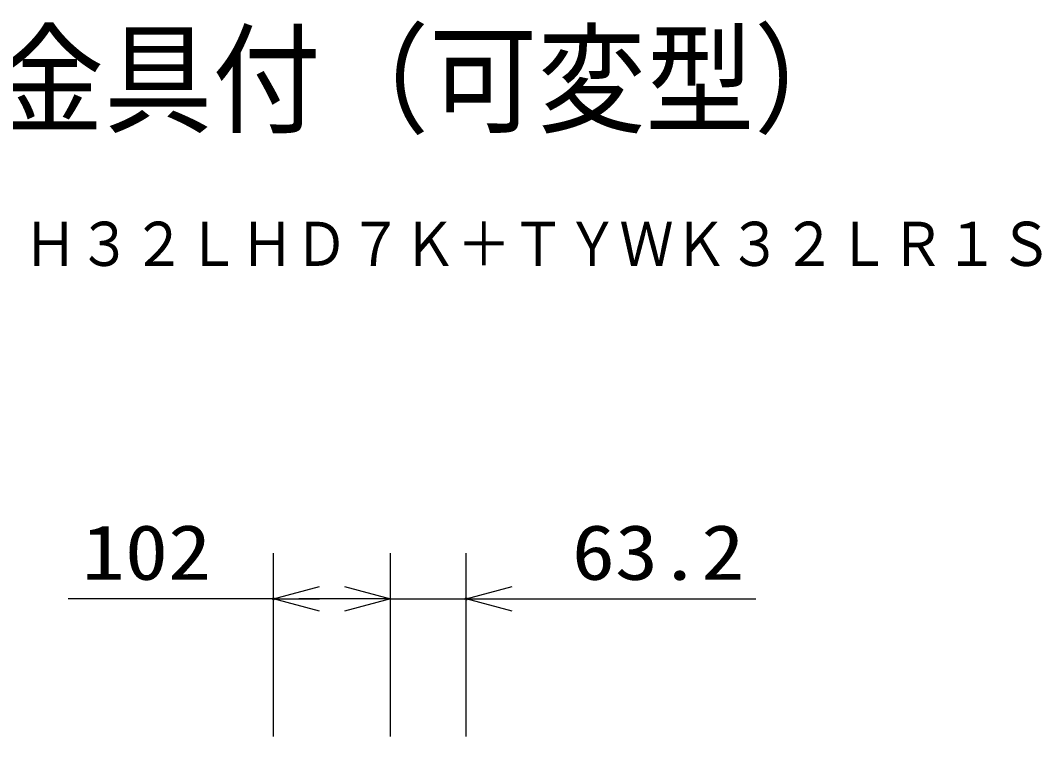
# Model space of a CAD drawing. Units: millimetres, scale not verified. Extents: x -63 to 63, y -57 to 57.
# Drawn here: x 17.54 to 62.07, y 26.2 to 57.41 of the extents above; entities that cross this region are included whole.
import ezdxf
from ezdxf.enums import TextEntityAlignment as Align

# ---------------------------------------------------------------- set-up
doc = ezdxf.new("R2010")
doc.units = ezdxf.units.MM
doc.header["$LTSCALE"] = 0.190236
doc.header["$PDMODE"] = 32
doc.header["$PDSIZE"] = 0.0951
for name, color, linetype in [('0-0_MOJI1', 2, 'Continuous'), ('0-1_TOUROKU', 1, 'Continuous'), ('0-3_WAKU', 3, 'Continuous'), ('0-4_SUNPO', 3, 'Continuous'), ('0-5_DEFPOINTS', 7, 'Continuous')]:
    doc.layers.add(name, color=color, linetype=linetype)
doc.styles.add('ＭＳ ゴシック', font='')
doc.styles.get('ＭＳ ゴシック').set_extended_font_data('MS Gothic')

# ---------------------------------------------------------------- blocks, each defined once
blk = doc.blocks.new('_OPEN30')
at = {"layer": '0-3_WAKU', "color": 7}
blk.add_line((0, 0), (-1, 0), dxfattribs=at)
blk.add_lwpolyline([(-1, 0.26795), (0, 0), (-1, -0.26795)], dxfattribs=at)

msp = doc.modelspace()

# ---------------------------------------------------------------- linework, layer by layer
at = {"layer": '0-4_SUNPO'}
for p, q in [((28.5744, 26.1958), (28.5744, 34.1958)), ((33.6744, 26.1958), (33.6744, 34.1958)), ((33.6744, 26.1958), (33.6744, 34.1958)), ((36.98, 26.1958), (36.98, 34.1958)), ((28.5744, 32.1958), (19.622, 32.1958)), ((31.6744, 32.1958), (29.6744, 32.1958)), ((31.6744, 32.1958), (30.5744, 32.1958)), ((33.6744, 32.1958), (36.98, 32.1958)), ((38.98, 32.1958), (49.599, 32.1958))]:
    msp.add_line(p, q, dxfattribs=at)
at = {"layer": '0-5_DEFPOINTS'}
for p in [(28.5744, 32.1958), (36.98, 32.1958)]:
    msp.add_point(p, dxfattribs=at)

# ---------------------------------------------------------------- block references
at = {"layer": '0-4_SUNPO', "xscale": 2, "yscale": 2, "rotation": 180}
for p in [(28.5744, 32.1958), (36.98, 32.1958)]:
    msp.add_blockref('_OPEN30', p, dxfattribs=at)
at = {"layer": '0-4_SUNPO', "xscale": 2, "yscale": 2}
msp.add_blockref('_OPEN30', (33.6744, 32.1958), dxfattribs=at)
msp.add_blockref('_OPEN30', (33.6744, 32.1958), dxfattribs=at)

# ---------------------------------------------------------------- texts
at = {"layer": '0-0_MOJI1', "style": 'ＭＳ ゴシック', "width": 0.9}
msp.add_text('液晶ディスプレイ壁掛け金具付（可変型）', height=3.848, dxfattribs=at).set_placement((-35.5001, 51.7599), align=Align.BOTTOM_LEFT)
at = {"layer": '0-1_TOUROKU', "style": 'ＭＳ ゴシック', "width": 0.9}
msp.add_text('ＴＨ３２ＬＨＤ７Ｋ＋ＴＹＷＫ３２ＬＲ１Ｓ', height=1.925, dxfattribs=at).set_placement((15.3, 46.13), align=Align.BOTTOM_LEFT)
at = {"layer": '0-4_SUNPO', "style": 'ＭＳ ゴシック', "width": 1.15}
for s, p in [('102', (20.211, 32.3053)), ('63.2', (41.5822, 32.3053))]:
    msp.add_text(s, height=2.406, dxfattribs=at).set_placement(p, align=Align.BOTTOM_LEFT)

doc.saveas('drawing.dxf')
